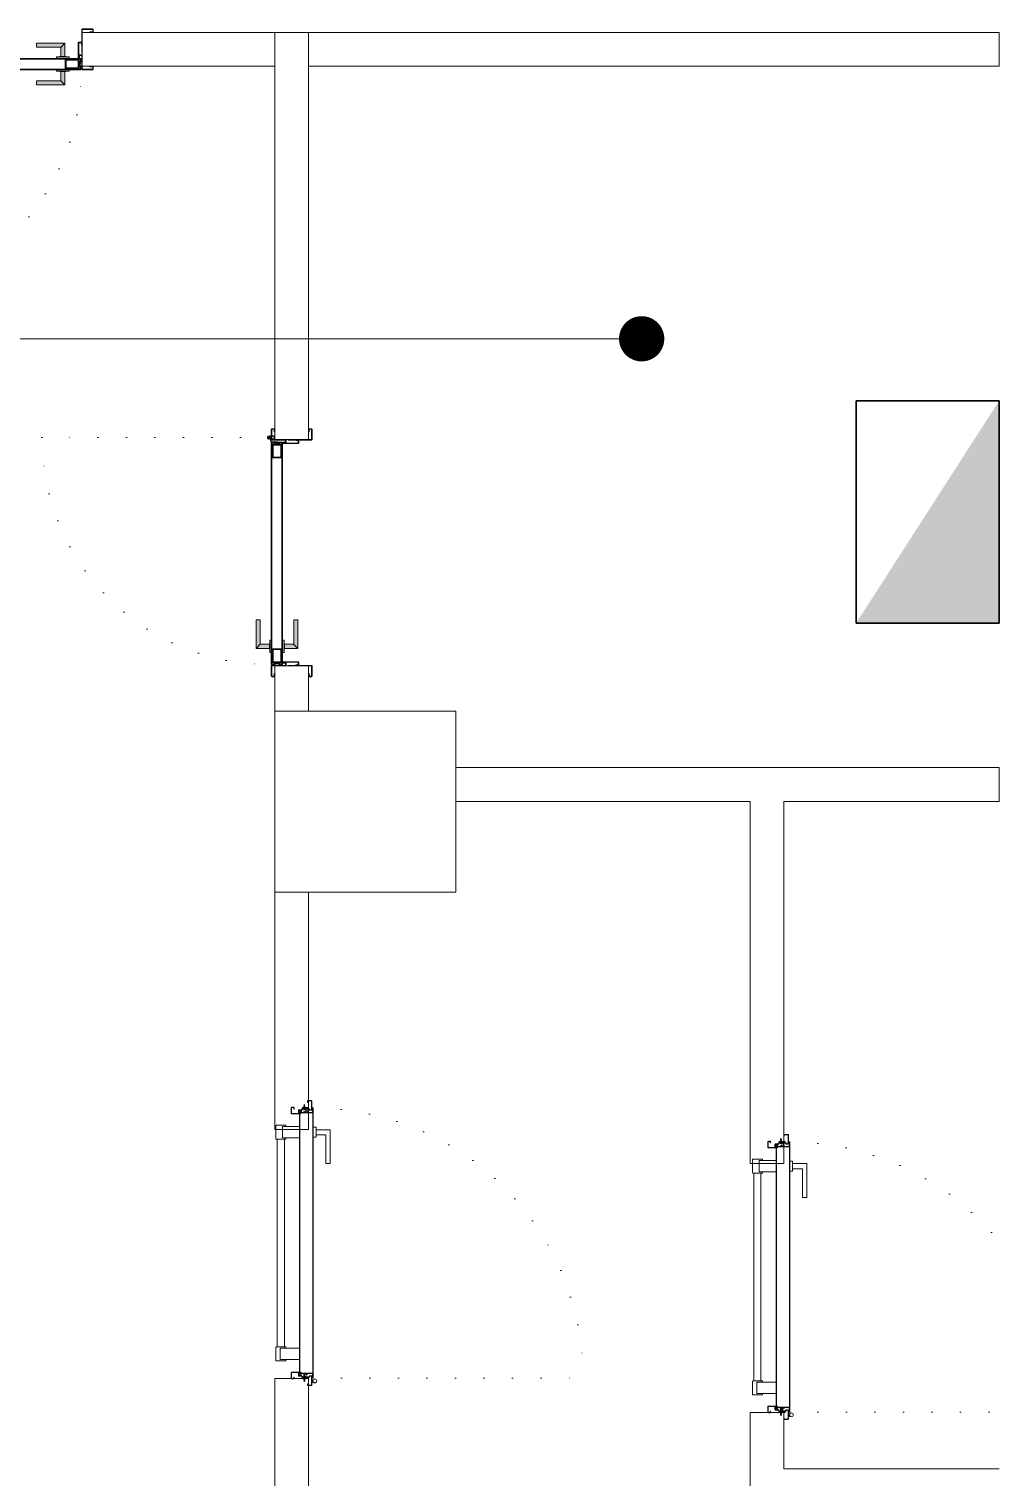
# Model space of a CAD drawing. Header units: metres. Extents: x -13194 to 152406, y -4219 to 19791.
# Drawn here: x 11131 to 11560, y 2141 to 2781 of the extents above; entities that cross this region are included whole.
import ezdxf

# ---------------------------------------------------------------- set-up
doc = ezdxf.new("R2010")
doc.units = ezdxf.units.M
doc.header["$LTSCALE"] = 100
doc.header["$MEASUREMENT"] = 0
doc.linetypes.add('DOT2', pattern=[0.125, 0, -0.125])
doc.linetypes.add('HIDDEN', pattern=[0.375, 0.25, -0.125])
doc.layers.get('0').update_dxf_attribs({"color": 9, "lineweight": 9})
for name, color, linetype, lineweight in [('00', 9, 'Continuous', 9), ('01', 9, 'Continuous', 9), ('05S', 9, 'Continuous', 9), ('06B', 9, 'Continuous', 9), ('06D', 9, 'Continuous', 9), ('10', 9, 'Continuous', 9), ('14', 9, 'Continuous', 9), ('20', 9, 'DOT2', 9), ('21_mahal200', 9, 'Continuous', 9), ('E-AYDINLATMA VE PRİZ PANOSU', 7, 'Continuous', 30)]:
    doc.layers.add(name, color=color, linetype=linetype, lineweight=lineweight)
doc.styles.add('MuuM_TEXT-STANDART', font='ARIALN.TTF')
doc.dimstyles.new('MuuM_DIM200', dxfattribs={"dimscale": 20, "dimtxt": 2, "dimasz": 1, "dimexe": 1, "dimexo": 1, "dimgap": 1, "dimtad": 1, "dimdec": 1, "dimrnd": 0.5, "dimdsep": 46, "dimtxsty": 'MuuM_TEXT-STANDART', "dimblk": 'ARCHTICK', "dimcen": 0, "dimdle": 0.15, "dimclrd": 256, "dimclre": 256, "dimclrt": 256, "dimadec": 0, "dimazin": 0, "dimtfac": 5, "dimtdec": 1, "dimtix": 1, "dimtmove": 2, "dimatfit": 3, "dimldrblk": 'DOT', "dimfxl": 3, "dimfxlon": 1, "dimtolj": 1, "dimlwd": -1, "dimlwe": -1, "dimarcsym": 0})

# ---------------------------------------------------------------- blocks, each defined once
blk = doc.blocks.new('100_AYDINLATMA VE PRİZ PANOSU')
at = {"layer": 'E-AYDINLATMA VE PRİZ PANOSU', "color": 4}
for p, q in [((-3.072, 3.948), (3.072, 3.948)), ((-3.072, 0), (-3.072, 3.948)), ((3.072, 3.948), (3.072, 0)), ((3.072, 0), (-3.072, 0))]:
    blk.add_line(p, q, dxfattribs=at)
blk.add_solid([(3.072, 0), (-3.072, 0), (-3.072, 3.948)], dxfattribs=at)
blk = doc.blocks.new('p-kolon_80x80')
blk.add_lwpolyline([(-40, -40), (40, -40), (40, 40), (-40, 40)], close=True)
blk = doc.blocks.new('2.bod.sitatik')
at = {"layer": '01'}
blk.add_blockref('p-kolon_80x80', (11280, -6190), dxfattribs=at)
blk = doc.blocks.new('*U20')
at = {"ltscale": 15}
for p, q in [((-24.9, 0.9), (-25.7, 0)), ((-24.9, -0.9), (-25.7, 0)), ((-22.9, 1.5), (-24.9, 0.9)), ((-22.9, 1.5), (-22.9, -1.5)), ((-21.2, -2.7), (-18.1, 2.8)), ((-21, -2.7), (-17.9, 2.7)), ((-19.7, -2.7), (-16.6, 2.8)), ((-19.5, -2.7), (-16.4, 2.7)), ((-18.5, 1.5), (-18.3, 2)), ((-18.2, -2.7), (-15.1, 2.8)), ((-18, -2.7), (-14.9, 2.7)), ((-17, 1.5), (-16.8, 2)), ((-16.7, -2.7), (-13.6, 2.8)), ((-16.5, -2.7), (-13.4, 2.7)), ((-15.5, 1.5), (-15.3, 2)), ((-15.2, -2.7), (-12.1, 2.8)), ((-15, -2.7), (-11.9, 2.7)), ((-14, 1.5), (-13.8, 2)), ((-13.7, -2.7), (-10.6, 2.8)), ((-13.5, -2.7), (-10.4, 2.7)), ((-12.5, 1.5), (-12.3, 2)), ((-12.2, -2.7), (-9.1, 2.8)), ((-12, -2.7), (-8.9, 2.7)), ((-11, 1.5), (-10.8, 2)), ((-10.7, -2.7), (-7.6, 2.8)), ((-10.5, -2.7), (-7.4, 2.7)), ((-9.5, 1.5), (-9.3, 2)), ((-9.2, -2.7), (-6.1, 2.8)), ((-9, -2.7), (-5.9, 2.7)), ((-8, 1.5), (-7.8, 2)), ((-7.7, -2.7), (-4.6, 2.8)), ((-7.5, -2.7), (-4.4, 2.7)), ((-6.5, 1.5), (-6.3, 2)), ((-6.2, -2.7), (-3.1, 2.8)), ((-6, -2.7), (-2.9, 2.7)), ((-5, 1.5), (-4.8, 2)), ((-4.7, -2.7), (-1.6, 2.8)), ((-4.5, -2.7), (-1.4, 2.7)), ((-3.5, 1.5), (-3.3, 2)), ((-2, 1.5), (-1.8, 2)), ((-0.5, 4.2), (-1.5, 1.5)), ((0, 0.5), (-0.6, 0.5)), ((-24.9, -0.9), (-22.9, -1.5)), ((-8.6, -1.5), (-22.9, -1.5)), ((-21.2, -2.7), (-20.9, -1.5)), ((-20.3, -1.5), (-19.1, -1.5)), ((-19.7, -2.7), (-19.4, -1.5)), ((-18.8, -1.5), (-17.6, -1.5)), ((-18.2, -2.7), (-17.9, -1.5)), ((-17.3, -1.5), (-16.1, -1.5)), ((-16.7, -2.7), (-16.4, -1.5)), ((-15.8, -1.5), (-14.6, -1.5)), ((-15.2, -2.7), (-14.9, -1.5)), ((-14.3, -1.5), (-13.1, -1.5)), ((-13.7, -2.7), (-13.4, -1.5)), ((-12.8, -1.5), (-11.6, -1.5)), ((-12.2, -2.7), (-11.9, -1.5)), ((-11.3, -1.5), (-10.1, -1.5)), ((-10.7, -2.7), (-10.4, -1.5)), ((-9.8, -1.5), (-8.6, -1.5)), ((-9.2, -2.7), (-8.9, -1.5)), ((-8.3, -1.5), (-7.1, -1.5)), ((-7.7, -2.7), (-7.4, -1.5)), ((-6.8, -1.5), (-5.6, -1.5)), ((-6.2, -2.7), (-5.9, -1.5)), ((-5.3, -1.5), (-4.1, -1.5)), ((-4.7, -2.7), (-4.4, -1.5)), ((-3.8, -1.5), (-2.1, -1.5)), ((-0.5, -4.2), (-1.5, -1.5)), ((0, -0.5), (-0.6, -0.5))]:
    blk.add_line(p, q, dxfattribs=at)
for p, q in [((-6.9, 1.5), (-22.9, 1.5)), ((-17.4, 1.5), (-18.6, 1.5)), ((-15.9, 1.5), (-17.1, 1.5)), ((-14.4, 1.5), (-15.6, 1.5)), ((-12.9, 1.5), (-14.1, 1.5)), ((-11.4, 1.5), (-12.6, 1.5)), ((-9.9, 1.5), (-11.1, 1.5)), ((-8.4, 1.5), (-9.6, 1.5)), ((-6.9, 1.5), (-8.1, 1.5)), ((-5.4, 1.5), (-6.6, 1.5)), ((-3.9, 1.5), (-5.1, 1.5)), ((-2.4, 1.5), (-3.6, 1.5)), ((-1.5, 1.5), (-2.1, 1.5)), ((0, 0.5), (0, 4.1)), ((-1.5, -1.5), (-2.1, -1.5)), ((0, -0.5), (0, -4.1))]:
    blk.add_line(p, q)
for centre, radius, start, end in [((-26, 3.9), 3.92, 274.361, 322.10246), ((-26, -3.9), 3.92, 37.89754, 85.639), ((-18, 2.8), 0.0971, 330.32042, 150.32042), ((-16.5, 2.8), 0.0971, 330.32042, 150.32042), ((-15, 2.8), 0.0971, 330.32042, 150.32042), ((-13.5, 2.8), 0.0971, 330.32042, 150.32042), ((-12, 2.8), 0.0971, 330.32042, 150.32042), ((-10.5, 2.8), 0.0971, 330.32042, 150.32042), ((-9, 2.8), 0.0971, 330.32042, 150.32042), ((-7.5, 2.8), 0.0971, 330.32042, 150.32042), ((-6, 2.8), 0.0971, 330.32042, 150.32042), ((-4.5, 2.8), 0.0971, 330.32042, 150.32042), ((-3, 2.8), 0.0971, 330.32042, 150.32042), ((-1.5, 2.8), 0.0971, 330.32042, 150.32042), ((-0.6, 0), 0.486, 90, 270), ((-0.3, 4.1), 0.25, 0, 150.08641), ((-21.1, -2.7), 0.0971, 150.32042, 330.32042), ((-19.6, -2.7), 0.0971, 150.32042, 330.32042), ((-18.1, -2.7), 0.0971, 150.32042, 330.32042), ((-16.6, -2.7), 0.0971, 150.32042, 330.32042), ((-15.1, -2.7), 0.0971, 150.32042, 330.32042), ((-13.6, -2.7), 0.0971, 150.32042, 330.32042), ((-12.1, -2.7), 0.0971, 150.32042, 330.32042), ((-10.6, -2.7), 0.0971, 150.32042, 330.32042), ((-9.1, -2.7), 0.0971, 150.32042, 330.32042), ((-7.6, -2.7), 0.0971, 150.32042, 330.32042), ((-6.1, -2.7), 0.0971, 150.32042, 330.32042), ((-4.6, -2.7), 0.0971, 150.32042, 330.32042), ((-0.3, -4.1), 0.25, 209.91359, 0)]:
    blk.add_arc(centre, radius, start, end, dxfattribs=at)
blk = doc.blocks.new('conta')
at = {"ltscale": 10}
for p, q in [((-2649.88, 5344.46), (-2649.78, 5344.3)), ((-2649.87, 5345.53), (-2649.81, 5345.61)), ((-2649.78, 5344.3), (-2649.74, 5344.3)), ((-2649.72, 5345.4), (-2649.28, 5345.4)), ((-2649.25, 5345.41), (-2649.09, 5345.51)), ((-2648.97, 5344.05), (-2648.78, 5343.8)), ((-2648.87, 5344.09), (-2648.7, 5343.86)), ((-2648.83, 5344.87), (-2648.56, 5345.24)), ((-2648.77, 5345.12), (-2648.63, 5345.3)), ((-2648.71, 5343.79), (-2648.71, 5343.79)), ((-2648.56, 5345.31), (-2648.56, 5345.31))]:
    blk.add_line(p, q, dxfattribs=at)
for centre, radius, start, end in [((-2653.03, 5345), 3.19, 350.46739, 8.93723), ((-2649.87, 5344.47), 0.02, 170.46739, 213.74513), ((-2649.83, 5345.5), 0.05, 140.63452, 188.93723), ((-2649.74, 5345.58), 0.0696, 22.24275, 159.25804), ((-2650.94, 5345.01), 1.24, 340.33821, 16.77718), ((-2649.74, 5344.58), 0.03, 160.33821, 273.26661), ((-2649.72, 5345.37), 0.03, 90, 196.77718), ((-2649.56, 5341.55), 3.01, 80.43616, 93.26661), ((-2649.28, 5345.45), 0.05, 270, 303.00619), ((-2649.22, 5344.14), 0.231, 353.95711, 81.90038), ((-2649.08, 5345.49), 0.03, 4.79721, 123.00619), ((-2649.06, 5344.54), 0.03, 260.43616, 338.70659), ((-2650.22, 5344.99), 1.27, 338.70659, 23.04177), ((-2648.89, 5344.11), 0.1, 173.95711, 217.26527), ((-2649.01, 5345.57), 0.05, 18.79511, 42.1429), ((-2651.17, 5344.83), 2.33, 7.58966, 18.79511), ((-2658.2, 5345.19), 9.36, 353.68569, 357.8537), ((-2648.79, 5344.15), 0.1, 173.68569, 217.26527), ((-2648.81, 5345.15), 0.05, 187.58966, 322.73473), ((-2648.79, 5344.84), 0.05, 142.73473, 180.2669), ((-2648.74, 5343.83), 0.05, 217.26527, 307.26527), ((-2648.74, 5343.83), 0.05, 307.26527, 37.26527), ((-2648.59, 5345.27), 0.05, 52.73473, 142.73473), ((-2648.59, 5345.27), 0.05, 322.73473, 52.73473)]:
    blk.add_arc(centre, radius, start, end, dxfattribs=at)
for points, knots in [([(-2649.74, 5344.31), (-2649.74, 5344.34), (-2649.7, 5344.52), (-2649.59, 5344.33), (-2649.34, 5344.36), (-2649.23, 5344.37), (-2649.18, 5344.37)], [0, 0, 0, 0, 0.1008757, 0.3841126, 0.5436166, 0.6906785, 0.6906785, 0.6906785, 0.6906785]), ([(-2648.98, 5345.6), (-2649, 5345.63), (-2649.09, 5345.71), (-2649.23, 5345.44), (-2649.32, 5345.74), (-2649.39, 5345.46), (-2649.51, 5345.75), (-2649.59, 5345.5), (-2649.65, 5345.57), (-2649.68, 5345.61)], [0.0086373, 0.0086373, 0.0086373, 0.0086373, 0.1097304, 0.3133405, 0.4430081, 0.5658764, 0.7165186, 0.8527974, 0.9648495, 0.9648495, 0.9648495, 0.9648495])]:
    blk.add_open_spline(points, degree=3, knots=knots, dxfattribs=at)
blk = doc.blocks.new('p-yn_sackasa')
at = {"layer": '10', "linetype": 'Continuous'}
for p, q in [((0, 6.16), (0, 6.9)), ((0.01, 6.9), (0.01, 6.15)), ((0.14, 6.9), (0.14, 6.16)), ((0.15, 6.9), (0.15, 6.16)), ((2.69, 7.16), (0.26, 7.16)), ((2.69, 7.15), (0.26, 7.15)), ((2.69, 7.02), (0.26, 7.02)), ((0.26, 7.01), (2.69, 7.01)), ((2.8, 3.29), (2.8, 6.9)), ((2.81, 3.29), (2.81, 6.9)), ((2.94, 3.29), (2.94, 6.9)), ((2.95, 3.29), (2.95, 6.9)), ((-2.19, 0), (-2.19, -0.15)), ((0.26, 6.05), (0.76, 6.05)), ((0.75, 6.04), (0.26, 6.04)), ((0.26, 5.91), (0.75, 5.91)), ((0.76, 5.9), (0.26, 5.9)), ((0.67, -0.71), (0.67, 2.27)), ((0.69, -0.71), (0.69, 2.27)), ((0.75, 5.91), (0.75, 6.04)), ((0.76, 5.9), (0.76, 6.05)), ((0.81, -0.71), (0.81, 2.27)), ((0.83, -0.71), (0.83, 2.27)), ((0.92, 2.33), (0.95, 2.32)), ((0.93, 2.34), (0.95, 2.33)), ((1.01, 2.46), (0.99, 2.47)), ((0.99, 2.46), (1.01, 2.45)), ((1.11, 2.52), (1.11, 3.73)), ((1.12, 2.52), (1.12, 3.73)), ((1.25, 3.73), (1.25, 2.52)), ((1.26, 2.52), (1.26, 3.73)), ((1.37, 3.98), (2.49, 3.98)), ((2.49, 3.97), (1.37, 3.97)), ((1.37, 3.84), (2.49, 3.84)), ((2.49, 3.83), (1.37, 3.83)), ((2.6, 3.69), (2.5, 3.36)), ((2.51, 3.35), (2.61, 3.69)), ((2.73, 3.65), (2.63, 3.32)), ((2.74, 3.64), (2.64, 3.31)), ((-2.95, -0.25), (-2.95, -1.75)), ((-2.94, -1.75), (-2.94, -0.25)), ((-2.81, -0.25), (-2.81, -1.75)), ((-2.8, -0.25), (-2.8, -1.75)), ((-2.19, 0), (-2.7, 0)), ((-2.2, -0.01), (-2.7, -0.01)), ((-2.2, -0.14), (-2.7, -0.14)), ((-2.19, -0.15), (-2.7, -0.15)), ((1.01, -1.85), (-2.7, -1.85)), ((1.01, -1.86), (-2.7, -1.86)), ((-2.7, -1.99), (1.01, -1.99)), ((1.01, -2), (-2.7, -2)), ((-2.2, -0.14), (-2.2, -0.01)), ((0.92, -0.77), (0.95, -0.76)), ((0.93, -0.78), (0.95, -0.77)), ((0.99, -0.89), (1.01, -0.88)), ((1.01, -0.89), (0.99, -0.91)), ((1.11, -0.96), (1.11, -1.75)), ((1.12, -0.96), (1.12, -1.75)), ((1.25, -0.96), (1.25, -1.75)), ((1.26, -0.96), (1.26, -1.75))]:
    blk.add_line(p, q, dxfattribs=at)
for points in [[(0.15, 2.14), (0.67, 2.14), (0.67, -0.54), (0.15, -0.54)], [(0.15, 2.14), (0.41, 2.14), (0.41, -0.54), (0.15, -0.54)]]:
    blk.add_lwpolyline(points, close=True, dxfattribs=at)
for centre, radius, start, end in [((0.26, 6.9), 0.261, 90, 180), ((0.26, 6.9), 0.249, 90, 180), ((0.26, 6.9), 0.122, 90, 180), ((0.26, 6.9), 0.11, 90, 180), ((2.69, 6.9), 0.261, 0, 90), ((2.69, 6.9), 0.249, 0, 90), ((2.69, 6.9), 0.122, 0, 90), ((2.69, 6.9), 0.11, 0, 90), ((0.26, 6.16), 0.261, 180, 270), ((0.26, 6.16), 0.249, 181.34499, 271.35021), ((0.26, 6.16), 0.122, 180, 270), ((0.26, 6.16), 0.11, 180, 270), ((0.89, 2.27), 0.219, 63.21528, 180), ((0.89, 2.27), 0.206, 63.21689, 180), ((0.89, 2.27), 0.0801, 63.21502, 180), ((0.89, 2.27), 0.0674, 63.21445, 180), ((1.04, 2.52), 0.206, 243.2197, 0), ((1.04, 2.52), 0.219, 243.21479, 0), ((1.04, 2.52), 0.0801, 243.22028, 0), ((1.04, 2.52), 0.0674, 243.21287, 0), ((1.37, 3.73), 0.253, 90, 180), ((1.37, 3.73), 0.24, 90, 180), ((1.37, 3.73), 0.114, 90, 180), ((1.37, 3.73), 0.101, 90, 180), ((2.49, 3.72), 0.261, 342.86025, 90), ((2.49, 3.72), 0.249, 342.86129, 90), ((2.49, 3.72), 0.122, 342.86074, 90), ((2.49, 3.72), 0.11, 342.86215, 90), ((2.72, 3.29), 0.232, 162.8601, 0), ((2.72, 3.29), 0.219, 162.86127, 0), ((2.72, 3.29), 0.0927, 162.86053, 0), ((2.72, 3.29), 0.0801, 162.86241, 0), ((-2.7, -0.25), 0.253, 90, 180), ((-2.7, -1.75), 0.253, 180, 270), ((-2.7, -0.25), 0.24, 90, 180), ((-2.7, -1.75), 0.24, 180, 270), ((-2.7, -0.25), 0.114, 90, 180), ((-2.7, -1.75), 0.114, 180, 270), ((-2.7, -0.25), 0.101, 90, 180), ((-2.7, -1.75), 0.101, 180, 270), ((0.89, -0.71), 0.219, 180, 296.78496), ((0.89, -0.71), 0.206, 180, 296.78515), ((0.89, -0.71), 0.0801, 180, 296.78498), ((0.89, -0.71), 0.0674, 180, 180.52454), ((0.89, -0.71), 0.0674, 180, 296.78713), ((1.04, -0.96), 0.219, 0, 116.78545), ((1.04, -0.96), 0.206, 0, 116.78362), ((1.04, -0.96), 0.0801, 0, 116.78105), ((1.04, -0.96), 0.0674, 0, 116.78713), ((1.01, -1.75), 0.114, 270, 0), ((1.01, -1.75), 0.24, 270, 0), ((1.01, -1.75), 0.101, 270, 0), ((1.01, -1.75), 0.253, 270, 0)]:
    blk.add_arc(centre, radius, start, end, dxfattribs=at)
at = {"layer": '10', "xscale": 0.0842696629213483, "yscale": 0.0842696629213483, "zscale": 0.0842696629213483}
blk.add_blockref('*U20', (0.95, 1.35), dxfattribs=at)
at = {"layer": '14', "xscale": -0.7887640449438696, "yscale": 0.7887640449438696, "zscale": 0.7887640449438204, "rotation": 90}
blk.add_blockref('conta', (4217.78, -2086.42), dxfattribs=at)
blk = doc.blocks.new('*U30')
at = {"layer": '06D'}
for points in [[(110.12, 4.76), (110.12, 11.01), (95.12, 11.01), (95.12, 9.14), (107.87, 9.14), (107.87, 9.14), (107.87, 4.76), (110.12, 4.76)], [(111.2, 3.51), (111.2, 4.76), (106.8, 4.76), (106.8, 3.51), (111.2, 3.51)]]:
    blk.add_lwpolyline(points, dxfattribs=at)
for points in [[(8.5, -11.11), (13.5, -11.11), (13.5, -2.49), (8.5, -2.49)], [(111.5, -9.99), (106.5, -9.99), (106.5, -2.49), (111.5, -2.49)], [(14.12, -12.36), (105.87, -12.36), (105.87, -9.23), (14.12, -9.23)]]:
    blk.add_lwpolyline(points, close=True, dxfattribs=at)
for points in [[(8.5, -8.61), (7.87, -8.61), (7.87, -12.61, 0.414214), (8.25, -12.98), (13.75, -12.98, 0.414214), (14.12, -12.61), (14.12, -8.61), (13.5, -8.61)], [(111.5, -8.61), (112.12, -8.61), (112.12, -12.61, -0.414214), (111.75, -12.98), (106.25, -12.98, -0.414214), (105.87, -12.61), (105.87, -8.61), (106.5, -8.61)]]:
    blk.add_lwpolyline(points, format="xyb", dxfattribs=at)
at = {"layer": '10', "ltscale": 10}
for p, q in [((-1.6, 3.68), (-1.73, 3.58)), ((-1.6, 3.68), (-1.73, 3.58)), ((-1.22, 3.11), (-1.22, 3.24)), ((-1.22, 3.11), (-1.22, 3.24)), ((-1.22, 3.11), (-1.05, 3.11)), ((-1.22, 3.11), (-1.05, 3.11)), ((-1.05, 2.95), (-1.05, 3.38)), ((-1.05, 2.95), (-1.05, 3.38)), ((-0.84, 2.95), (-0.84, 3.38)), ((-0.84, 2.95), (-0.84, 3.38)), ((0.3, 3.41), (0.3, 3.29)), ((0.4, 3.51), (119.6, 3.51)), ((0.4, 3.19), (2.25, 3.19)), ((0.45, 3.36), (119.54, 3.36)), ((0.45, 3.36), (0.45, 3.34)), ((0.45, 3.34), (2.35, 3.34)), ((1, 0.04), (2, 0.69)), ((2, 1.13), (2, 0.69)), ((2.3, 1.13), (2, 1.13)), ((2, 0.69), (2, -0.81)), ((2.3, 3.14), (2.3, -2.39)), ((2.3, 0.69), (2.3, 1.13)), ((2.3, -0.81), (2.3, 0.69)), ((2.45, 3.24), (2.45, -2.29)), ((117.55, 3.24), (117.55, -2.29)), ((119.54, 3.34), (117.65, 3.34)), ((117.7, 3.14), (117.7, -2.39)), ((117.7, 1.13), (117.7, -0.37)), ((118, 1.13), (117.7, 1.13)), ((117.7, 1.13), (117.7, -0.37)), ((118, 1.13), (117.7, 1.13)), ((119.6, 3.19), (117.75, 3.19)), ((118, -0.37), (118, 1.13)), ((118, -0.37), (118, 1.13)), ((118, 0.88), (119, 0.88)), ((118, 0.88), (119, 0.88)), ((118, 0.68), (119, 0.68)), ((118, 0.68), (119, 0.68)), ((119, 0.28), (118, -0.37)), ((119, 0.28), (118, -0.37)), ((119.55, 3.36), (119.55, 3.34)), ((119.7, 3.41), (119.7, 3.29)), ((2, -0.36), (1, -0.36)), ((2, -0.56), (1, -0.56)), ((2, -0.81), (2.3, -0.81)), ((2.4, -2.49), (117.6, -2.49)), ((2.5, -2.34), (117.5, -2.34)), ((117.7, -0.37), (117.7, -0.81)), ((117.7, -0.37), (117.7, -0.81)), ((117.7, -0.81), (118, -0.81)), ((117.7, -0.81), (118, -0.81)), ((118, -0.81), (118, -0.37)), ((118, -0.81), (118, -0.37))]:
    blk.add_line(p, q, dxfattribs=at)
blk.add_circle((-0.95, 4.22), 0.843, dxfattribs=at)
blk.add_circle((-0.95, 4.22), 0.843, dxfattribs=at)
for centre, radius, start, end in [((-0.95, 4.22), 1.01, 219.4092, 254.28614), ((-0.95, 4.22), 1.01, 219.4092, 254.28614), ((-0.42, 3.21), 0.428, 156.35197, 217.62095), ((-0.42, 3.21), 0.428, 156.35197, 217.62095), ((-0.42, 3.21), 0.302, 105.55242, 240.03149), ((-0.42, 3.21), 0.302, 105.55242, 240.03149), ((0.4, 3.41), 0.1, 90, 180), ((0.4, 3.29), 0.1, 180, 270), ((0.45, 3.36), 0.005, 90, 180), ((0.45, 3.34), 0.005, 180, 270), ((2.25, 3.14), 0.05, 0, 90), ((2.35, 3.24), 0.1, 0, 90), ((117.65, 3.24), 0.1, 90, 180), ((117.75, 3.14), 0.05, 90, 180), ((119.54, 3.36), 0.005, 0, 90), ((119.54, 3.34), 0.005, 270, 0), ((119.6, 3.41), 0.1, 0, 90), ((119.6, 3.29), 0.1, 270, 0), ((2.4, -2.39), 0.1, 180, 270), ((2.5, -2.29), 0.05, 180, 270), ((117.56, -2.35), 0.141, 284.92708, 345.07292)]:
    blk.add_arc(centre, radius, start, end, dxfattribs=at)
at = {"layer": '20'}
blk.add_lwpolyline([(0.3, 3.35), (0.3, 122.75, -0.414214), (119.7, 3.35, 1)], format="xyb", dxfattribs=at)
at = {"xscale": -1, "rotation": 180}
blk.add_blockref('p-yn_sackasa', (0, 0.95), dxfattribs=at)
at = {"rotation": 180}
blk.add_blockref('p-yn_sackasa', (120, 0.95), dxfattribs=at)
blk = doc.blocks.new('gr-p-barel kilitli kapı kolu')
at = {"layer": '05S'}
h = blk.add_hatch(color=256, dxfattribs=at)
h.paths.add_polyline_path([(1.3, 0.8), (-1.3, 0.8), (-1.3, 0.7), (1.3, 0.7)])
h.paths.add_polyline_path([(2.75, 0.7), (-2.75, 0.7), (-2.75, 0), (2.75, 0)])
h.paths.add_polyline_path([(-11.7, 4.9), (-11.7, 6.7), (0.9, 6.7), (0.9, 0.8), (-0.9, 0.8), (-0.9, 4.9)])
at = {"flags": 128}
for points in [[(-0.9, 0.8), (-0.9, 4.9), (-11.7, 4.9), (-11.7, 6.7), (0.9, 6.7), (0.9, 0.8)], [(-0.8, 5), (0.8, 6.6)]]:
    blk.add_lwpolyline(points, dxfattribs=at)
blk.add_lwpolyline([(-2.75, 0), (-2.75, 0.7), (2.75, 0.7), (2.75, 0)])
blk.add_lwpolyline([(-1.3, 0.7), (1.3, 0.7), (1.3, 0.8), (-1.3, 0.8)], close=True)
blk = doc.blocks.new('prf-scr2')
at = {"linetype": 'DOT2', "ltscale": 10}
blk.add_line((0, 0.19), (0, -1.06), dxfattribs=at)
for p, q in [((0.09, -0.24), (-0.09, -0.2)), ((-0.09, -0.24), (0.09, -0.28)), ((0.09, -0.32), (-0.09, -0.28)), ((-0.09, -0.32), (0.09, -0.36)), ((0.09, -0.4), (-0.09, -0.36)), ((-0.09, -0.4), (0.09, -0.44)), ((0.09, -0.48), (-0.09, -0.44)), ((-0.09, -0.48), (0.09, -0.52)), ((0.09, -0.56), (-0.09, -0.52)), ((-0.09, -0.56), (0.09, -0.6)), ((0.09, -0.64), (-0.09, -0.6)), ((-0.09, -0.64), (0.09, -0.68)), ((0.09, -0.72), (-0.09, -0.68)), ((-0.09, -0.72), (0.09, -0.76)), ((0.06, -0.84), (-0.08, -0.76)), ((-0.07, -0.8), (0.06, -0.84)), ((0.09, -0.17), (0, -0.15)), ((0, -0.18), (0.09, -0.2))]:
    blk.add_line(p, q)
blk.add_lwpolyline([(0.23, 0), (-0.23, 0), (-0.23, -0.01), (-0.12, -0.14), (0.12, -0.14), (0.23, -0.01), (0.23, 0)], close=True)
for points in [[(0.23, -0.01), (-0.23, -0.01)], [(-0.09, -0.14), (-0.09, -0.2), (-0.12, -0.22), (-0.12, -0.23), (-0.09, -0.24), (-0.09, -0.28), (-0.12, -0.3), (-0.12, -0.31), (-0.09, -0.32), (-0.09, -0.36), (-0.12, -0.38), (-0.12, -0.39), (-0.09, -0.4), (-0.09, -0.44), (-0.12, -0.46), (-0.12, -0.46), (-0.09, -0.48), (-0.09, -0.52), (-0.12, -0.54), (-0.12, -0.54), (-0.09, -0.56), (-0.09, -0.6), (-0.12, -0.62), (-0.12, -0.62), (-0.09, -0.64), (-0.09, -0.68), (-0.12, -0.69), (-0.12, -0.7), (-0.09, -0.72), (-0.09, -0.73), (-0.08, -0.76), (-0.1, -0.77), (-0.1, -0.78), (-0.07, -0.8), (-0.01, -0.94), (0, -0.95), (0.01, -0.94), (0.08, -0.76), (0.09, -0.76), (0.12, -0.74), (0.12, -0.73), (0.09, -0.72), (0.09, -0.68), (0.12, -0.66), (0.12, -0.66), (0.09, -0.64), (0.09, -0.6), (0.12, -0.58), (0.12, -0.58), (0.09, -0.56), (0.09, -0.52), (0.12, -0.5), (0.12, -0.5), (0.09, -0.48), (0.09, -0.44), (0.12, -0.43), (0.12, -0.42), (0.09, -0.4), (0.09, -0.36), (0.12, -0.35), (0.12, -0.34), (0.09, -0.32), (0.09, -0.28), (0.12, -0.27), (0.12, -0.26), (0.09, -0.24), (0.09, -0.2), (0.12, -0.19), (0.12, -0.18), (0.09, -0.17), (0.09, -0.14)]]:
    blk.add_lwpolyline(points)
blk = doc.blocks.new('K-SAC-01')
at = {"layer": '10'}
for points in [[(-4.6, 16.2, -0.414214), (-4.5, 16.3), (-0.1, 16.3, -0.414214), (0, 16.2), (0, 5.9), (0.2, 5.9), (0.2, 16.2, 0.414214), (-0.1, 16.5), (-4.5, 16.5, 0.414214), (-4.8, 16.2), (-4.8, 15.3, 0.414214), (-4.5, 15), (-3.4, 15), (-3.4, 15.2), (-4.5, 15.2, -0.414214), (-4.6, 15.3)], [(104.6, 16.2, 0.414214), (104.5, 16.3), (100.1, 16.3, 0.414214), (100, 16.2), (100, 5.9), (99.8, 5.9), (99.8, 16.2, -0.414214), (100.1, 16.5), (104.5, 16.5, -0.414214), (104.8, 16.2), (104.8, 15.3, -0.414214), (104.5, 15), (103.4, 15), (103.4, 15.2), (104.5, 15.2, 0.414214), (104.6, 15.3)], [(0.2, 10.3, -0.414214), (0.5, 10.6), (1.5, 10.6, -0.414214), (1.8, 10.3), (1.8, 3.9, -0.414214), (1.5, 3.6, -0.414214), (1.2, 3.9), (1.2, 4.8), (0.2, 4.8), (0.2, -1.2, -0.414214), (-0.1, -1.5), (-4.5, -1.5, -0.414214), (-4.8, -1.2), (-4.8, -0.3, -0.414214), (-4.5, 0), (-3.4, 0), (-3.4, -0.2), (-4.5, -0.2, 0.414214), (-4.6, -0.3), (-4.6, -1.2, 0.414214), (-4.5, -1.3), (-0.1, -1.3, 0.414214), (0, -1.2), (0, 5), (1.4, 5), (1.4, 3.9, 0.414214), (1.5, 3.8, 0.414214), (1.6, 3.9), (1.6, 10.3, 0.414214), (1.5, 10.4), (0.5, 10.4, 0.414214), (0.4, 10.3), (0.4, 9.4), (0.2, 9.4)], [(99.8, 10.3, 0.414214), (99.5, 10.6), (98.5, 10.6, 0.414214), (98.2, 10.3), (98.2, 3.9, 0.414214), (98.5, 3.6, 0.414214), (98.8, 3.9), (98.8, 4.8), (99.8, 4.8), (99.8, -1.2, 0.414214), (100.1, -1.5), (104.5, -1.5, 0.414214), (104.8, -1.2), (104.8, -0.3, 0.414214), (104.5, 0), (103.4, 0), (103.4, -0.2), (104.5, -0.2, -0.414214), (104.6, -0.3), (104.6, -1.2, -0.414214), (104.5, -1.3), (100.1, -1.3, -0.414214), (100, -1.2), (100, 5), (98.6, 5), (98.6, 3.9, -0.414214), (98.5, 3.8, -0.414214), (98.4, 3.9), (98.4, 10.3, -0.414214), (98.5, 10.4), (99.5, 10.4, -0.414214), (99.6, 10.3), (99.6, 9.4), (99.8, 9.4)], [(-0.38, -2.01), (1, -1.37), (1, 1.5), (1.2, 1.5), (1.2, -1.5), (-0.27, -2.18, -14.796002)]]:
    blk.add_lwpolyline(points, format="xyb", close=True, dxfattribs=at)
for points in [[(98.8, 0.15), (98.8, 2.15), (99.1, 2.15), (99.1, 3.19), (1.5, 3.19), (1.5, 2.15), (1.8, 2.15), (1.8, 0.15), (1.5, 0.15), (1.5, 1.85), (1.2, 1.85), (1.2, 3.49), (99.4, 3.49), (99.4, 1.85), (99.1, 1.85), (99.1, 0.15)], [(98.8, 2.15), (98.8, 0.15), (99.4, 0.15), (99.4, -1.5), (1.2, -1.5), (1.2, 0.15), (1.8, 0.15), (1.8, 2.15), (2.1, 2.15), (2.1, -0.15), (1.5, -0.15), (1.5, -1.2), (99.1, -1.2), (99.1, -0.15), (98.5, -0.15), (98.5, 2.15), (98.8, 2.15)]]:
    blk.add_lwpolyline(points, dxfattribs=at)
for points in [[(2.1, 3), (8.1, 3), (8.1, -1), (2.1, -1)], [(2.4, 2.7), (7.8, 2.7), (7.8, -0.7), (2.4, -0.7)], [(98.5, 3), (92.5, 3), (92.5, -1), (98.5, -1)], [(98.2, 2.7), (92.8, 2.7), (92.8, -0.7), (98.2, -0.7)]]:
    blk.add_lwpolyline(points, close=True, dxfattribs=at)
blk.add_circle((-0.95, -2.5), 0.55, dxfattribs=at)
at = {"layer": '20', "linetype": 'HIDDEN'}
for points in [[(-0.2, -1.3), (-0.2, 0), (-1.7, 0), (-1.7, -1.3)], [(-0.4, -1.99), (-0.4, -0.2), (-1.5, -0.2), (-1.5, -1.99)]]:
    blk.add_lwpolyline(points, dxfattribs=at)
at = {"layer": '20'}
blk.add_lwpolyline([(-0.95, -2.5), (-0.95, -102.85)], dxfattribs=at)
blk.add_arc((-0.95, -2.5), 100.35, 270, 1.51314, dxfattribs=at)
at = {"layer": '06B'}
blk.add_blockref('gr-p-barel kilitli kapı kolu', (91.4, 3.51), dxfattribs=at)
at = {"layer": '06B', "xscale": -1, "rotation": 180}
blk.add_blockref('gr-p-barel kilitli kapı kolu', (91.4, -1.51), dxfattribs=at)
at = {"layer": '10', "xscale": -1, "rotation": 90}
blk.add_blockref('prf-scr2', (1.5, 1), dxfattribs=at)
at = {"layer": '10', "rotation": 270}
blk.add_blockref('prf-scr2', (99.1, 1.22), dxfattribs=at)
blk = doc.blocks.new('_ArchTick')
at = {"color": 0, "linetype": 'ByBlock', "const_width": 0.15}
blk.add_lwpolyline([(-0.5, -0.5), (0.5, 0.5)], dxfattribs=at)
blk = doc.blocks.new('_Dot')
at = {"color": 0, "linetype": 'ByBlock', "lineweight": -2}
blk.add_line((-0.5, 0), (-1, 0), dxfattribs=at)
at = {"color": 0, "linetype": 'ByBlock', "const_width": 0.5}
blk.add_lwpolyline([(-0.25, 0, 1), (0.25, 0, 1)], format="xyb", close=True, dxfattribs=at)
blk = doc.blocks.new('2.bod.Mimari')
at = {"layer": '00'}
for p, q in [((11465, -6460), (11465, -6485)), ((11465, -6485), (11560, -6485))]:
    blk.add_line(p, q, dxfattribs=at)
for points in [[(11240, -5850), (11155, -5850), (11155, -5865), (11240, -5865)], [(11255, -5850), (11255, -6030), (11240, -6030), (11240, -5850)], [(11560, -5865), (11255, -5865), (11255, -5850), (11560, -5850)], [(11255, -6130), (11255, -6150), (11240, -6150), (11240, -6130)], [(11320, -6175), (11560, -6175), (11560, -6190), (11465, -6190), (11465, -6350), (11450, -6350), (11450, -6190), (11320, -6190), (11320, -6175), (11320, -6175)]]:
    blk.add_lwpolyline(points, close=True, dxfattribs=at)
for points in [[(11240, -6335), (11255, -6335), (11255, -6230), (11240, -6230), (11240, -6335)], [(11240, -6445), (11240, -6530), (11255, -6530), (11255, -6445), (11240, -6445)], [(11465, -6610), (11320, -6610), (11320, -6610), (11320, -6610), (11320, -6610), (11320, -6610), (11320, -6610), (11320, -6610), (11320, -6595), (11450, -6595), (11450, -6460), (11465, -6460)]]:
    blk.add_lwpolyline(points, dxfattribs=at)
blk.add_blockref('K-SAC-01', (11055, -5865))
at = {"rotation": 270}
blk.add_blockref('K-SAC-01', (11240, -6030), dxfattribs=at)
at = {"layer": '10', "xscale": -1, "rotation": 270}
for p in [(11253.5, -6445.15), (11464.05, -6460.15)]:
    blk.add_blockref('*U30', p, dxfattribs=at)
at = {"layer": '21_mahal200'}
blk.add_leader([(11402.12, -5985.45), (10989.34, -5985.45)], dimstyle='MuuM_DIM200', override={"dimasz": 1, "dimfxl": 10}, dxfattribs=at)

msp = doc.modelspace()

# ---------------------------------------------------------------- block references
for name in ['2.bod.sitatik', '2.bod.Mimari']:
    msp.add_blockref(name, (0, 8630))
at = {"layer": 'E-AYDINLATMA VE PRİZ PANOSU', "xscale": 16, "yscale": 16, "zscale": 16, "rotation": 90}
msp.add_blockref('100_AYDINLATMA VE PRİZ PANOSU', (11560, 2567.94), dxfattribs=at)

doc.saveas('drawing.dxf')
